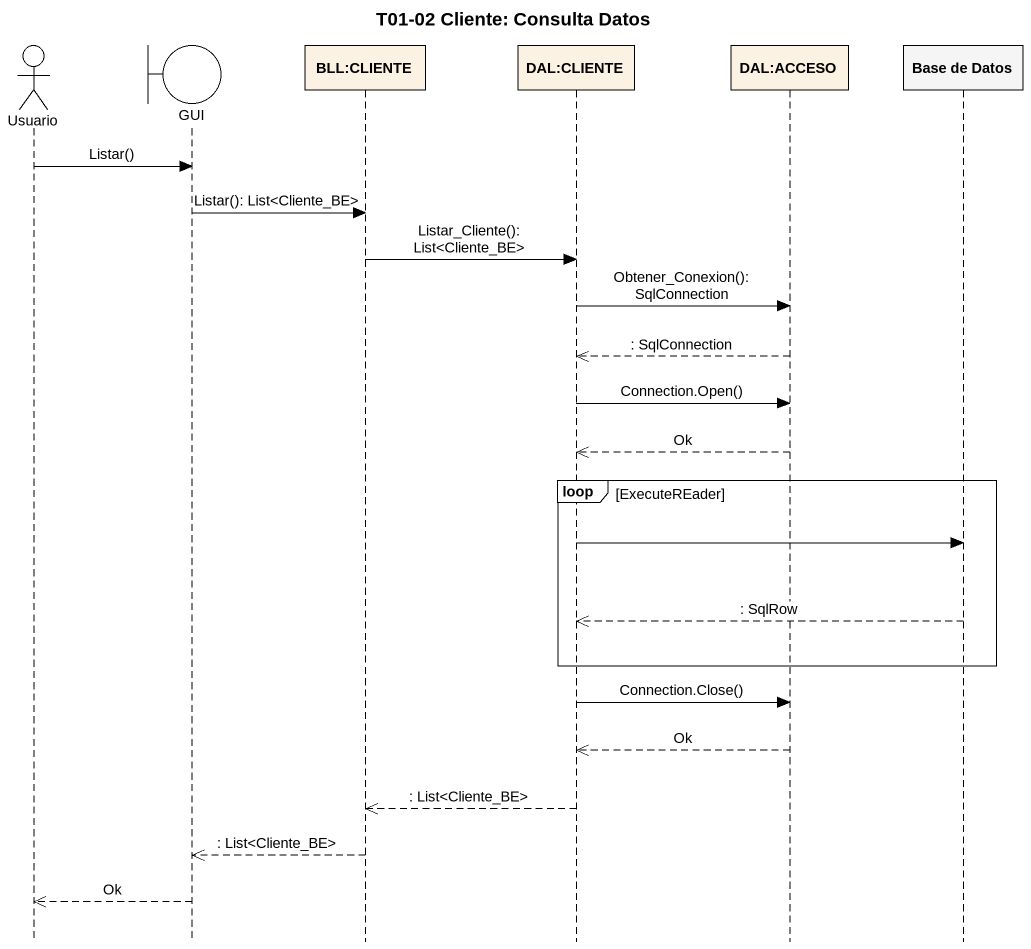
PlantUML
@startuml
title T01-02 Cliente: Consulta Datos
hide footbox
actor Usuario
boundary GUI
participant "BLL:CLIENTE" as BLL_CLIENTE
participant "DAL:CLIENTE" as DAL_CLIENTE
participant "DAL:ACCESO" as DAL_ACCESO
participant "Base de Datos" as Base_de_Datos #F5F5F5

Usuario -> GUI : Listar()
GUI -> BLL_CLIENTE : Listar(): List<Cliente_BE>
BLL_CLIENTE -> DAL_CLIENTE : Listar_Cliente(): List<Cliente_BE>
DAL_CLIENTE -> DAL_ACCESO : Obtener_Conexion(): SqlConnection
DAL_ACCESO -->> DAL_CLIENTE : : SqlConnection
DAL_CLIENTE -> DAL_ACCESO : Connection.Open()
DAL_ACCESO -->> DAL_CLIENTE : Ok
loop ExecuteREader
  DAL_CLIENTE -> Base_de_Datos
  Base_de_Datos -->> DAL_CLIENTE : : SqlRow
end
DAL_CLIENTE -> DAL_ACCESO : Connection.Close()
DAL_ACCESO -->> DAL_CLIENTE : Ok
DAL_CLIENTE -->> BLL_CLIENTE : : List<Cliente_BE>
BLL_CLIENTE -->> GUI : : List<Cliente_BE>
GUI -->> Usuario : Ok
@enduml
